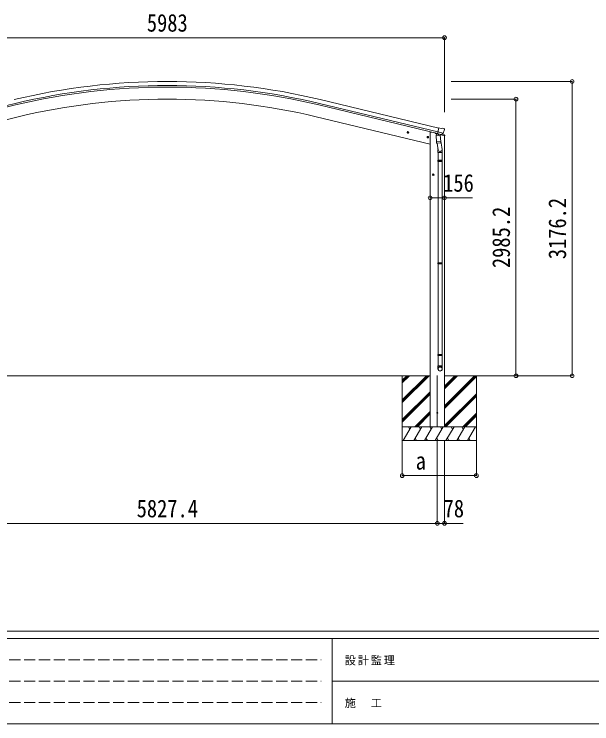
# Model space of a CAD drawing. Units: millimetres at full size, sheet at 1:40. Extents: x -11181 to 11305, y -7804 to 7716.
# Drawn here: x -7968 to -1736, y -7804 to -145 of the extents above; entities that cross this region are included whole.
import ezdxf
from ezdxf.enums import TextEntityAlignment as Align

# ---------------------------------------------------------------- set-up
doc = ezdxf.new("R2010")
doc.units = ezdxf.units.MM
doc.header["$LTSCALE"] = 40
doc.header["$PDMODE"] = 32
doc.header["$PDSIZE"] = 40
doc.linetypes.add('DASHED3', pattern=[4, 3, -1])
for name, color, linetype, lineweight in [('0-0_0', 7, 'Continuous', 9), ('0-1_本体', 4, 'Continuous', 9), ('0-2_部品', 7, 'Continuous', 9), ('0-8_PARTS2', 2, 'Continuous', 9), ('0-A_寸法', 6, 'Continuous', 9), ('F-0_240', 7, 'Continuous', 9)]:
    doc.layers.add(name, color=color, linetype=linetype, lineweight=lineweight)
doc.styles.add('ＭＳ ゴシック', font='')
doc.styles.get('ＭＳ ゴシック').set_extended_font_data('MS Gothic')

msp = doc.modelspace()

# ---------------------------------------------------------------- linework, layer by layer
at = {"layer": '0-0_0'}
for p, q in [((-9151.52, -4047.09), (-3481.37, -4047.09)), ((-3781.65, -4047.09), (-3781.65, -4747.09)), ((-3781.65, -4307.82), (-3520.92, -4047.09)), ((-3781.65, -4321.96), (-3506.78, -4047.09)), ((-3781.65, -4336.1), (-3492.64, -4047.09)), ((-3781.65, -4123.97), (-3704.77, -4047.09)), ((-3781.65, -4109.83), (-3718.91, -4047.09)), ((-3781.65, -4095.69), (-3733.05, -4047.09)), ((-3324.87, -4047.09), (-2893.49, -4047.09)), ((-3324.87, -4371.54), (-3000.42, -4047.09)), ((-3324.87, -4385.68), (-2986.28, -4047.09)), ((-3324.87, -4187.69), (-3184.27, -4047.09)), ((-3324.87, -4173.55), (-3198.41, -4047.09)), ((-3324.87, -4159.41), (-3212.56, -4047.09)), ((-3324.87, -4399.82), (-2981.65, -4056.61)), ((-2981.65, -4047.09), (-2981.65, -4747.09)), ((-3781.65, -4519.95), (-3480.87, -4219.17)), ((-3781.65, -4534.09), (-3480.87, -4233.31)), ((-3781.65, -4548.24), (-3480.87, -4247.45)), ((-3324.87, -4583.67), (-2981.65, -4240.45)), ((-3324.15, -4597.09), (-2981.65, -4254.59)), ((-3310.01, -4597.09), (-2981.65, -4268.74)), ((-3646.66, -4597.09), (-3480.87, -4431.3)), ((-3632.52, -4597.09), (-3480.87, -4445.44)), ((-3618.38, -4597.09), (-3480.87, -4459.59)), ((-3126.16, -4597.09), (-2981.65, -4452.58)), ((-3112.02, -4597.09), (-2981.65, -4466.73)), ((-3097.88, -4597.09), (-2981.65, -4480.87)), ((-2981.65, -4597.09), (-3781.65, -4597.09)), ((-3771.37, -4747.09), (-3684.76, -4597.09)), ((-3699.76, -4623.07), (-3714.76, -4597.09)), ((-3655.9, -4747.09), (-3569.29, -4597.09)), ((-3584.29, -4623.07), (-3599.3, -4597.09)), ((-3540.43, -4747.09), (-3453.82, -4597.09)), ((-3468.82, -4623.07), (-3483.83, -4597.09)), ((-3448.65, -4597.09), (-3314.65, -4597.09)), ((-3424.96, -4747.09), (-3338.35, -4597.09)), ((-3353.35, -4623.07), (-3368.35, -4597.09)), ((-3309.49, -4747.09), (-3222.88, -4597.09)), ((-3237.88, -4623.07), (-3252.88, -4597.09)), ((-3194.02, -4747.09), (-3107.41, -4597.09)), ((-3137.41, -4597.09), (-3122.41, -4623.07)), ((-3078.55, -4747.09), (-2991.94, -4597.09)), ((-3781.65, -4747.09), (-2981.65, -4747.09)), ((-3640.9, -4721.11), (-3625.9, -4747.09)), ((-3525.43, -4721.11), (-3510.43, -4747.09)), ((-3409.96, -4721.11), (-3394.96, -4747.09)), ((-3294.49, -4721.11), (-3279.49, -4747.09)), ((-3179.02, -4721.11), (-3164.02, -4747.09)), ((-3063.55, -4721.11), (-3048.55, -4747.09))]:
    msp.add_line(p, q, dxfattribs=at)
at = {"layer": '0-1_本体'}
for p, q in [((-3386.56, -1373.37), (-4665.66, -1066.28)), ((-7957.9, -1108.26), (-9237, -1415.34)), ((-9233.07, -1431.71), (-7953.97, -1124.62)), ((-3400.57, -1431.71), (-4679.66, -1124.62)), ((-3396.64, -1415.34), (-4675.74, -1108.26)), ((-9152.51, -1547.09), (-7923.39, -1252.01)), ((-9152.51, -1547.09), (-7923.39, -1252.01)), ((-3481.12, -1547.09), (-4710.25, -1252.01)), ((-3481.12, -1547.09), (-4710.25, -1252.01)), ((-3481.12, -1417.71), (-3461.12, -1417.71)), ((-3481.12, -4597.09), (-3481.12, -1417.71)), ((-3461.12, -1417.71), (-3427.61, -1425.76)), ((-3325.62, -4597.09), (-3325.62, -1456.92))]:
    msp.add_line(p, q, dxfattribs=at)
for radius in [7073, 7029.83, 7013, 6882, 6882]:
    msp.add_arc((-6316.82, -7943.86), radius, 76.5, 103.5, dxfattribs=at)
at = {"layer": '0-2_部品'}
for p, q in [((-3360.22, -1377.96), (-3386.15, -1371.73)), ((-3360.22, -1377.96), (-3346.96, -1375.26)), ((-3332.48, -1378.45), (-3345.66, -1375.28)), ((-3729.29, -1418.6), (-3709.84, -1423.27)), ((-3721.7, -1413.74), (-3726.86, -1419.19)), ((-3721.9, -1430.66), (-3717.23, -1411.22)), ((-3714.4, -1415.49), (-3721.7, -1413.74)), ((-3717.43, -1428.14), (-3712.27, -1422.69)), ((-3712.27, -1422.69), (-3714.4, -1415.49)), ((-3427.6, -1425.22), (-3427.6, -1428.37)), ((-3405.56, -1437.6), (-3423.77, -1433.23)), ((-3416.29, -1455.14), (-3370.61, -1451.94)), ((-3411.62, -1521.97), (-3416.29, -1455.14)), ((-3401.88, -1433.37), (-3415.19, -1448.68)), ((-3415.19, -1448.68), (-3414.75, -1455.03)), ((-3400.93, -1433.3), (-3401.88, -1433.37)), ((-3397.85, -1435.77), (-3399.38, -1435.41)), ((-3361.15, -1444.58), (-3397.85, -1435.77)), ((-3339.22, -1429.58), (-3396.73, -1415.77)), ((-3391.9, -1437.6), (-3390.88, -1452.2)), ((-3363.69, -1446.59), (-3389.5, -1453.03)), ((-3372.38, -1448.76), (-3372.15, -1452.05)), ((-3370.61, -1451.94), (-3365.93, -1518.78)), ((-3358.78, -1445.06), (-3366.3, -1443.25)), ((-3323.05, -1457.41), (-3365.86, -1447.13)), ((-3362.99, -1444.81), (-3362.93, -1445.55)), ((-3359.62, -1444.95), (-3361.15, -1444.58)), ((-3356.07, -1444.49), (-3339.69, -1430)), ((-3352.28, -1441.14), (-3325.35, -1447.6)), ((-3329.38, -1380.7), (-3325.53, -1386.99)), ((-3325.17, -1389.27), (-3325.44, -1390.42)), ((-3323.05, -1450.52), (-3323.05, -1457.41)), ((-3515.37, -1469.96), (-3495.92, -1474.63)), ((-3507.78, -1465.1), (-3512.94, -1470.55)), ((-3507.98, -1482.02), (-3503.31, -1462.57)), ((-3500.48, -1466.85), (-3507.78, -1465.1)), ((-3503.51, -1479.49), (-3498.35, -1474.05)), ((-3498.35, -1474.05), (-3500.48, -1466.85)), ((-3411.62, -1521.97), (-3365.93, -1518.78)), ((-3411.61, -1521.97), (-3410.72, -1534.67)), ((-3366.29, -1513.66), (-3351.75, -1601.52)), ((-3365.07, -1531.24), (-3365.95, -1518.78)), ((-3366.92, -1533.38), (-3408.61, -1536.3)), ((-3405.08, -1536.05), (-3392.45, -1610.85)), ((-3395.6, -1604.03), (-3395.6, -1638.68)), ((-3365.47, -1532.6), (-3365.47, -1532.6)), ((-3349.6, -1638.68), (-3349.6, -1604.33)), ((-3395.6, -1638.68), (-3349.6, -1638.68)), ((-3393.6, -1638.68), (-3393.6, -1721.34)), ((-3351.6, -1638.68), (-3351.6, -1721.34)), ((-3395.6, -1723.34), (-3394.6, -1721.34)), ((-3395.6, -1723.34), (-3349.6, -1723.34)), ((-3395.6, -1723.34), (-3395.6, -1731.34)), ((-3395.6, -1731.34), (-3349.6, -1731.34)), ((-3395.6, -1731.34), (-3394.6, -1733.34)), ((-3394.6, -1721.34), (-3350.6, -1721.34)), ((-3394.6, -1733.34), (-3350.6, -1733.34)), ((-3393.6, -1733.34), (-3393.6, -2827.53)), ((-3351.6, -1733.34), (-3351.6, -2827.53)), ((-3349.6, -1723.34), (-3350.6, -1721.34)), ((-3457.11, -1877.21), (-3437.11, -1877.21)), ((-3450.86, -1870.71), (-3454.61, -1877.21)), ((-3443.36, -1870.71), (-3450.86, -1870.71)), ((-3447.11, -1887.21), (-3447.11, -1867.21)), ((-3439.6, -1877.21), (-3443.36, -1870.71)), ((-3443.36, -1883.71), (-3439.6, -1877.21)), ((-3395.6, -2829.53), (-3394.6, -2827.53)), ((-3395.6, -2829.53), (-3349.6, -2829.53)), ((-3395.6, -2829.53), (-3395.6, -2837.53)), ((-3394.6, -2827.53), (-3350.6, -2827.53)), ((-3349.6, -2829.53), (-3350.6, -2827.53)), ((-3395.6, -2837.53), (-3349.6, -2837.53)), ((-3395.6, -2837.53), (-3394.6, -2839.53)), ((-3394.6, -2839.53), (-3350.6, -2839.53)), ((-3393.6, -2839.53), (-3393.6, -3817.72)), ((-3351.6, -2839.53), (-3351.6, -3817.72)), ((-3395.6, -3819.72), (-3394.6, -3817.72)), ((-3395.6, -3819.72), (-3349.6, -3819.72)), ((-3395.6, -3819.72), (-3395.6, -3827.72)), ((-3395.6, -3827.72), (-3349.6, -3827.72)), ((-3395.6, -3827.72), (-3394.6, -3829.72)), ((-3394.6, -3817.72), (-3350.6, -3817.72)), ((-3349.6, -3819.72), (-3350.6, -3817.72)), ((-3394.6, -3829.72), (-3350.6, -3829.72)), ((-3393.6, -3829.72), (-3393.6, -3939.72)), ((-3351.6, -3829.72), (-3351.6, -3939.72)), ((-3395.6, -3973.86), (-3395.6, -3939.72)), ((-3395.6, -3939.72), (-3349.6, -3939.72)), ((-3349.6, -3973.86), (-3349.6, -3939.72))]:
    msp.add_line(p, q, dxfattribs=at)
for points in [[(-3391.58, -1437.18), (-3401.31, -1434.85), (-3386.15, -1371.73)], [(-3726.86, -1419.19), (-3724.73, -1426.38), (-3717.43, -1428.14)], [(-3391.58, -1437.18), (-3391.35, -1437.33), (-3366.58, -1443.28), (-3366.3, -1443.25)], [(-3338.95, -1429), (-3339.54, -1429.85), (-3339.69, -1430)], [(-3512.94, -1470.55), (-3510.81, -1477.74), (-3503.51, -1479.49)], [(-3349.6, -1723.34), (-3349.6, -1731.34), (-3350.6, -1733.34)], [(-3454.61, -1877.21), (-3450.86, -1883.71), (-3443.36, -1883.71)], [(-3349.6, -2829.53), (-3349.6, -2837.53), (-3350.6, -2839.53)], [(-3349.6, -3819.72), (-3349.6, -3827.72), (-3350.6, -3829.72)]]:
    msp.add_lwpolyline(points, dxfattribs=at)
for centre, radius in [((-3719.57, -1420.94), 8.5), ((-3719.57, -1420.94), 7.7), ((-3719.57, -1420.94), 6.5), ((-3505.64, -1472.3), 8.5), ((-3505.64, -1472.3), 7.7), ((-3505.64, -1472.3), 6.5), ((-3447.11, -1877.21), 8.5), ((-3447.11, -1877.21), 7.7), ((-3447.11, -1877.21), 6.5)]:
    msp.add_circle(centre, radius, dxfattribs=at)
at = {"layer": '0-2_部品', "color": 4}
msp.add_circle((-3403.37, -4447.09), 4.5, dxfattribs=at)
at = {"layer": '0-2_部品'}
for centre, radius, start, end in [((-3346.36, -1378.2), 3, 76.5, 101.5), ((-3333.65, -1383.31), 5, 31.5, 76.5), ((-3422.6, -1428.37), 5, 180, 256.5), ((-3399.26, -1434.92), 0.5, 221.23754, 256.5), ((-3392.5, -1437.68), 0.604, 7.79405, 79.40158), ((-3389.86, -1452.06), 1.03, 188.03431, 289.96103), ((-3363.93, -1445.62), 1, 284, 4), ((-3362.49, -1444.78), 0.5, 76.5, 184), ((-3359.5, -1444.47), 0.5, 256.5, 291.76246), ((-3522.25, -1343.17), 202.4, 334.90875, 346.5), ((-3326.05, -1450.52), 3, 0, 76.5), ((-3367.01, -1531.42), 1.95, 322.52234, 4.95983), ((-3408.75, -1534.3), 2, 190.53157, 274), ((-3367.06, -1531.39), 2, 274, 322.59038), ((-3379.6, -1604.33), 30, 0, 2.54858)]:
    msp.add_arc(centre, radius, start, end, dxfattribs=at)
for centre, major_axis, ratio, start_param, end_param in [((-3358.08, -1442.13), (0.73, -2.92), 0.997631, 5.8041905, 5.8929484), ((-3358.12, -1442.01), (-2.63, 3.16), 0.650902, 2.1145521, 2.1873627), ((-3358.06, -1442.23), (0.73, -2.92), 0.997631, 5.965759, 6.7621801), ((-3328.09, -1388.56), (1.57, -2.57), 0.99628, 0.7835347, 1.5707963), ((-3372.6, -1604.03), (-23, 0), 0.996195, 6.0000678, 10.0103449), ((-3372.6, -1604.03), (-21, 0), 0.996195, 0.3319459, 3.3482706), ((-3372.6, -3972.12), (23, 0), 0.996195, 6.2831853, 9.424778), ((-3372.6, -3973.86), (23, 0), 0.996195, 6.2831853, 9.424778), ((-3372.6, -3973.86), (0, -23.43), 0.981806, 4.712389, 7.8539816)]:
    msp.add_ellipse(centre, major_axis=major_axis, ratio=ratio, start_param=start_param, end_param=end_param, dxfattribs=at)
msp.add_ellipse((-3372.6, -3973.86), major_axis=(-21, 0), ratio=0.996195, dxfattribs=at)
at = {"layer": '0-8_PARTS2', "color": 6}
msp.add_line((-9308.02, -398.09), (-3325.01, -398.09), dxfattribs=at)
at = {"layer": '0-8_PARTS2'}
msp.add_line((-3403.37, -4044.59), (-3403.37, -4599.59), dxfattribs=at)
at = {"layer": '0-A_寸法'}
for p, q in [((-3325.01, -398.09), (-3325.01, -1200.42)), ((-1948.43, -870.86), (-3254.86, -870.86)), ((-1948.43, -4047.09), (-1948.43, -870.86)), ((-2554.4, -1061.86), (-3254.86, -1061.86)), ((-2554.4, -4047.09), (-2554.4, -1061.86)), ((-3480.87, -2125.84), (-3324.87, -2125.84)), ((-3324.87, -2125.84), (-3024.87, -2125.84)), ((-2554.4, -4047.09), (-2948.65, -4047.09)), ((-1948.43, -4047.09), (-2554.4, -4047.09)), ((-3781.65, -5124.99), (-3781.65, -4750.58)), ((-3402.87, -5639.98), (-3402.87, -4750.58)), ((-3324.87, -5639.98), (-3324.87, -4750.58)), ((-2981.65, -5124.99), (-2981.65, -4750.58)), ((-2981.65, -5124.99), (-3781.65, -5124.99)), ((-9230.26, -5639.98), (-3402.87, -5639.98)), ((-3402.87, -5639.98), (-3324.87, -5639.98)), ((-3324.87, -5639.98), (-3124.87, -5639.98))]:
    msp.add_line(p, q, dxfattribs=at)
for p in [(-3325.01, -398.09), (-1948.43, -870.86), (-2554.4, -1061.86), (-3480.87, -2125.84), (-3324.87, -2125.84), (-2554.4, -4047.09), (-1948.43, -4047.09), (-3781.65, -5124.99), (-2981.65, -5124.99), (-3402.87, -5639.98), (-3324.87, -5639.98)]:
    msp.add_point(p, dxfattribs=at)
at = {"layer": 'F-0_240', "color": 5}
for p, q in [((-11180.61, -6803.54), (10739.39, -6803.54)), ((-11180.61, -6883.54), (7183.72, -6883.54)), ((-4536.28, -6883.54), (-4536.28, -7803.54)), ((-4536.28, -7343.54), (3663.72, -7343.54)), ((-11180.61, -7803.54), (10739.39, -7803.54))]:
    msp.add_line(p, q, dxfattribs=at)
at = {"layer": 'F-0_240', "color": 4, "linetype": 'DASHED3'}
for p, q in [((-11060.61, -7113.54), (-4656.28, -7113.54)), ((-11060.61, -7343.54), (-4656.28, -7343.54)), ((-11060.61, -7573.54), (-4656.28, -7573.54))]:
    msp.add_line(p, q, dxfattribs=at)

# ---------------------------------------------------------------- texts
at = {"layer": '0-A_寸法', "color": 7, "style": 'ＭＳ ゴシック', "width": 0.85}
for s, p in [('5983', (-6536.51, -390.09)), ('156', (-3339.87, -2117.84)), ('a', (-3636.65, -5116.99)), ('5827.4', (-6646.57, -5631.98)), ('78', (-3334.87, -5631.98))]:
    msp.add_text(s, height=190.6, dxfattribs=at).set_placement(p, align=Align.BOTTOM_LEFT)
for s, p in [('3176.2', (-1956.43, -2788.97)), ('2985.2', (-2562.4, -2884.47))]:
    msp.add_text(s, height=190.6, rotation=90, dxfattribs=at).set_placement(p, align=Align.BOTTOM_LEFT)
at = {"layer": 'F-0_240', "char_height": 87.98, "attachment_point": 7, "style": 'ＭＳ ゴシック'}
for s, insert in [('\\T1.17;設計監理', (-4401.18, -7173.54)), ('\\T1.17;施\u3000工', (-4401.18, -7633.54))]:
    msp.add_mtext(s, dxfattribs=dict(at, insert=insert))

doc.saveas('drawing.dxf')
